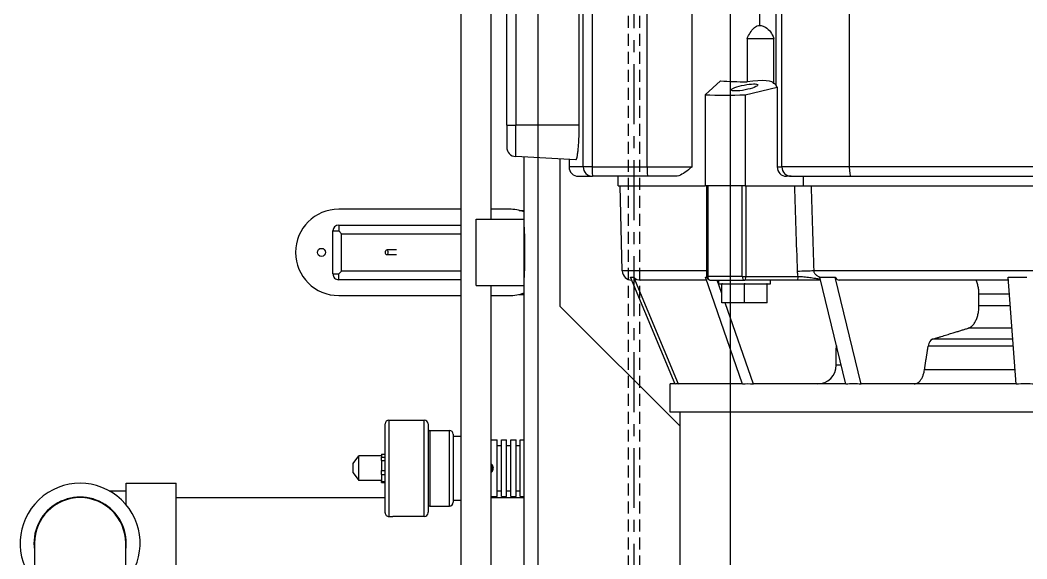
# Model space of a CAD drawing. Header units: inches. Extents: x -883 to 808, y -248 to 1051.
# Drawn here: x -287.95 to -266.97, y 894.71 to 905.94 of the extents above; entities that cross this region are included whole.
import ezdxf

# ---------------------------------------------------------------- set-up
doc = ezdxf.new("R2010")
doc.units = ezdxf.units.IN
doc.header["$MEASUREMENT"] = 0
doc.linetypes.add('CENTER', pattern=[2, 1.25, -0.25, 0.25, -0.25])
doc.linetypes.add('HIDDEN', pattern=[0.375, 0.25, -0.125])
doc.layers.get('0').update_dxf_attribs({"linetype": 'CONTINUOUS'})
doc.layers.add('EQUIPMENT - COMPRESSORS', color=41, linetype='CONTINUOUS')
doc.layers.add('STRUCTUAL', color=8, linetype='CONTINUOUS')

# ---------------------------------------------------------------- blocks, each defined once
blk = doc.blocks.new('A$Cb802d3fd')
for p, q in [((55.718, 33.841), (55.718, 15.928)), ((50.995, 18.706), (50.995, 31.063)), ((52.772, 30.85), (52.772, 18.919)), ((50.602, 30.11), (50.602, 19.659)), ((50.799, 19.689), (50.799, 30.08)), ((55.132, 23.136), (52.901, 22.972)), ((54.338, 23.077), (54.338, 21.303)), ((54.835, 23.114), (54.835, 21.226)), ((55.127, 23.135), (55.127, 19.91)), ((52.964, 22.976), (52.964, 19.451)), ((53.259, 22.998), (53.259, 22.361)), ((53.501, 23.016), (53.501, 22.361)), ((53.966, 23.05), (53.966, 22.137)), ((54.195, 23.067), (54.195, 21.392)), ((53.501, 22.361), (53.259, 22.361)), ((55.132, 19.91), (52.901, 19.368)), ((55.132, 19.91), (55.127, 19.91)), ((44.499, 19.659), (50.602, 19.659)), ((50.602, 19.659), (50.602, 18.256)), ((50.799, 18.452), (50.799, 19.689)), ((55.132, 19.587), (52.901, 19.045)), ((55.127, 19.586), (55.127, 17.662)), ((54.379, 19.388), (54.379, 19.404)), ((54.734, 19.388), (54.379, 19.388)), ((54.734, 19.49), (54.734, 19.388)), ((52.964, 19.061), (52.964, 18.575)), ((50.799, 18.697), (50.995, 18.697)), ((50.995, 18.685), (50.995, 18.706)), ((50.995, 17.491), (50.995, 18.685)), ((52.885, 17.503), (52.885, 18.596)), ((52.964, 18.575), (52.964, 17.482)), ((50.602, 18.256), (44.499, 18.256)), ((50.602, 18.157), (50.602, 18.256)), ((50.799, 18.452), (50.799, 18.35)), ((48.905, 18.139), (44.499, 18.139)), ((48.866, 18.086), (47.924, 18.086)), ((47.924, 17.53), (47.924, 18.086)), ((48.941, 18.157), (48.905, 18.139)), ((48.941, 18.157), (50.602, 18.157)), ((49.101, 17.491), (48.941, 18.157)), ((53.043, 18.017), (52.964, 18.017)), ((53.043, 17.952), (53.043, 18.017)), ((53.043, 17.952), (53.043, 17.941)), ((53.436, 17.952), (53.043, 17.952)), ((53.043, 17.49), (53.043, 17.941)), ((53.436, 17.952), (53.436, 17.479)), ((47.655, 17.796), (44.499, 17.796)), ((55.132, 17.662), (53.436, 17.074)), ((55.132, 17.662), (55.127, 17.662)), ((47.924, 17.53), (48.83, 17.53)), ((49.101, 17.491), (50.995, 17.491)), ((50.995, 17.503), (52.885, 17.503)), ((50.995, 17.491), (50.995, 16.655)), ((50.995, 17.429), (50.995, 16.711)), ((52.885, 17.429), (50.995, 17.429)), ((52.885, 17.429), (52.885, 17.503)), ((52.885, 17.429), (52.885, 16.711)), ((55.132, 17.436), (52.901, 16.663)), ((52.964, 17.242), (52.964, 17.482)), ((53.043, 17.49), (53.043, 17.479)), ((53.043, 17.479), (53.043, 17.469)), ((53.436, 17.479), (53.043, 17.479)), ((53.043, 17.018), (53.043, 17.469)), ((53.436, 17.479), (53.436, 17.007)), ((55.127, 17.435), (55.127, 16.1)), ((52.964, 16.995), (52.964, 17.242)), ((53.242, 17.007), (52.964, 16.91)), ((52.964, 16.769), (52.964, 16.995)), ((53.043, 17.018), (53.043, 17.007)), ((53.043, 16.94), (53.043, 17.007)), ((53.436, 17.007), (53.043, 17.007)), ((48.812, 16.979), (49.101, 16.655)), ((53.043, 16.94), (52.964, 16.94)), ((49.101, 16.655), (50.995, 16.655)), ((50.995, 16.711), (52.885, 16.711)), ((52.885, 16.69), (50.995, 16.69)), ((50.995, 14.845), (50.995, 16.655)), ((52.772, 16.69), (52.772, 14.931)), ((52.885, 16.69), (52.885, 16.711)), ((52.964, 16.685), (52.964, 15.312)), ((50.602, 16.386), (44.499, 16.386)), ((50.602, 15.447), (50.602, 16.386)), ((50.799, 16.047), (50.799, 15.458)), ((55.132, 16.1), (52.901, 15.17)), ((55.132, 16.032), (52.901, 15.102)), ((56.01, 16.134), (53.51, 13.634)), ((56.011, 16.134), (53.511, 13.634)), ((56.011, 16.134), (53.511, 13.634)), ((55.132, 16.1), (55.127, 16.1)), ((55.127, 16.03), (55.127, 15.928)), ((58.955, 16.134), (55.718, 16.134)), ((55.718, 15.928), (55.127, 15.928)), ((50.602, 15.447), (44.499, 15.447)), ((50.602, 14.301), (50.602, 15.447)), ((50.799, 15.458), (50.799, 14.312)), ((52.964, 15.128), (52.964, 15.128)), ((52.772, 14.931), (50.995, 14.884)), ((50.995, 14.845), (50.799, 14.845)), ((44.499, 14.301), (50.602, 14.301)), ((50.602, 14.301), (50.602, 14.116)), ((50.799, 14.018), (50.799, 14.312)), ((50.602, 14.116), (44.499, 14.116)), ((50.602, 14.116), (50.602, 13.822)), ((49.736, 14.034), (30.208, 14.034)), ((49.736, 14.034), (49.736, 12.709)), ((50.453, 13.962), (50.388, 12.709)), ((53.51, 13.634), (50.436, 13.634)), ((53.511, 13.634), (50.436, 13.634)), ((53.511, 13.634), (50.436, 13.634)), ((50.446, 13.822), (50.602, 13.822)), ((51.695, 12.884), (50.397, 12.884)), ((51.695, 12.884), (50.397, 12.884)), ((51.695, 12.884), (50.397, 12.884)), ((51.51, 12.783), (51.51, 12.884)), ((52.386, 12.884), (51.695, 12.884)), ((51.695, 11.884), (51.695, 12.884)), ((53.076, 12.884), (52.386, 12.884)), ((53.076, 12.884), (52.386, 12.884)), ((53.076, 11.884), (53.076, 12.884)), ((70.324, 12.884), (53.076, 12.884)), ((70.324, 12.884), (53.076, 12.884)), ((53.076, 11.884), (53.076, 12.884)), ((70.324, 12.884), (53.076, 12.884)), ((53.26, 12.783), (53.26, 12.884)), ((56.295, 12.804), (56.295, 12.884)), ((57.476, 12.804), (56.295, 12.804)), ((56.413, 12.718), (56.413, 12.804)), ((57.358, 12.718), (57.358, 12.804)), ((57.476, 12.804), (57.476, 12.884)), ((57.498, 12.198), (57.498, 12.884)), ((43.515, 12.709), (49.736, 12.709)), ((50.388, 12.709), (49.736, 12.709)), ((49.736, 12.522), (49.736, 12.709)), ((57.476, 12.718), (56.295, 12.718)), ((56.295, 12.607), (56.295, 12.718)), ((57.476, 12.607), (56.295, 12.607)), ((56.413, 12.521), (56.413, 12.607)), ((57.358, 12.521), (57.358, 12.607)), ((57.476, 12.607), (57.476, 12.718)), ((49.736, 12.522), (43.756, 12.522)), ((49.736, 12.522), (50.191, 12.522)), ((51.485, 12.572), (51.485, 12.198)), ((53.285, 12.198), (53.285, 12.572)), ((57.476, 12.521), (56.295, 12.521)), ((56.295, 12.411), (56.295, 12.521)), ((57.476, 12.411), (56.295, 12.411)), ((56.413, 12.324), (56.413, 12.411)), ((57.358, 12.324), (57.358, 12.411)), ((57.476, 12.411), (57.476, 12.521)), ((51.695, 12.198), (43.687, 12.198)), ((70.324, 12.198), (53.076, 12.198)), ((57.476, 12.324), (56.295, 12.324)), ((56.295, 12.198), (56.295, 12.324)), ((56.875, 12.198), (56.883, 12.204)), ((56.883, 12.204), (56.893, 12.198)), ((57.476, 12.198), (57.476, 12.324)), ((52.386, 11.884), (51.695, 11.884)), ((53.076, 11.884), (52.386, 11.884)), ((53.076, 11.884), (52.386, 11.884)), ((70.324, 11.573), (47.359, 11.573)), ((51.485, 11.573), (51.485, 9.022)), ((51.815, 9.022), (51.815, 11.573)), ((51.995, 9.082), (51.995, 11.573)), ((52.775, 11.573), (52.775, 9.082)), ((52.956, 11.573), (52.956, 9.022)), ((53.285, 9.022), (53.285, 11.573)), ((56.219, 11.407), (56.219, 11.573)), ((57.552, 11.407), (57.552, 11.573)), ((57.673, 11.329), (56.098, 11.329)), ((56.098, 10.922), (56.098, 11.329)), ((56.177, 11.407), (57.594, 11.407)), ((57.673, 10.922), (57.673, 11.329)), ((56.098, 10.922), (56.885, 10.922)), ((56.885, 10.922), (57.673, 10.922)), ((57.889, 10.804), (55.881, 10.804)), ((55.881, 10.147), (55.881, 10.804)), ((55.96, 10.883), (57.801, 10.883)), ((57.811, 10.883), (57.801, 10.883)), ((57.889, 10.804), (57.889, 10.147)), ((52.333, 10.225), (52.333, 10.022)), ((52.438, 10.225), (52.438, 10.022)), ((55.881, 10.068), (55.881, 10.147)), ((55.881, 10.068), (57.889, 10.068)), ((57.889, 10.068), (57.889, 10.147)), ((57.811, 9.989), (55.96, 9.989)), ((56.591, 9.915), (56.591, 9.989)), ((56.591, 9.915), (56.654, 9.915)), ((56.629, 9.915), (56.629, 9.442)), ((56.654, 9.915), (56.654, 9.989)), ((56.722, 9.915), (56.654, 9.915)), ((56.722, 9.915), (56.722, 9.989)), ((56.722, 9.915), (56.929, 9.915)), ((56.929, 9.915), (56.929, 9.989)), ((57.017, 9.915), (56.929, 9.915)), ((57.017, 9.915), (57.017, 9.989)), ((57.017, 9.915), (57.16, 9.915)), ((57.141, 9.915), (57.141, 9.442)), ((57.16, 9.915), (57.16, 9.989)), ((57.18, 9.915), (57.16, 9.915)), ((57.18, 9.915), (57.18, 9.989)), ((57.498, 5.634), (57.498, 9.989)), ((57.141, 9.442), (56.629, 9.442)), ((56.787, 9.324), (56.629, 9.442)), ((56.984, 9.324), (57.141, 9.442)), ((56.984, 9.324), (56.787, 9.324)), ((51.815, 9.022), (51.935, 9.022)), ((51.935, 9.022), (51.995, 9.082)), ((51.935, 8.902), (51.935, 9.022)), ((52.775, 9.082), (51.995, 9.082)), ((52.835, 9.022), (52.775, 9.082)), ((52.835, 8.902), (52.835, 9.022)), ((52.956, 9.022), (52.835, 9.022)), ((52.835, 8.902), (51.935, 8.902)), ((59.698, 5.634), (57.198, 5.634)), ((57.198, 4.595), (57.198, 5.634)), ((57.649, 4.595), (57.198, 4.595)), ((57.354, 4.239), (57.354, 4.595)), ((63.448, 4.584), (58.448, 4.584)), ((58.448, 2.684), (63.448, 2.684))]:
    blk.add_line(p, q)
blk.add_circle((52.385, 8.662), 0.0844)
for centre, radius, start, end in [((54.379, 19.584), 0.197, 256.3895, 270), ((54.734, 18.994), 0.394, 0, 90), ((52.885, 16.769), 0.0787, 270, 0), ((52.767, 15.128), 0.197, 271.5, 0), ((50.602, 14.018), 0.197, 270, 0), ((52.385, 12.572), 0.9, 159.6825, 180), ((52.385, 12.932), 0.0844, 205.4481, 214.261), ((52.385, 12.932), 0.0844, 325.739, 334.5543), ((52.385, 12.572), 0.9, 0, 20.3175), ((50.191, 12.719), 0.197, 270, 357), ((56.885, 12.147), 0.0791, 40.6411, 139.3589), ((56.177, 11.329), 0.0787, 90, 180), ((57.594, 11.329), 0.0787, 0, 90), ((56.059, 10.922), 0.0394, 270, 0), ((57.712, 10.922), 0.0394, 180, 270), ((55.96, 10.804), 0.0787, 90, 180), ((57.811, 10.804), 0.0787, 0, 90), ((55.96, 10.068), 0.0787, 180, 270), ((57.811, 10.068), 0.0787, 270, 0), ((52.385, 9.022), 0.9, 180, 0), ((51.935, 9.022), 0.12, 180, 270), ((52.835, 9.022), 0.12, 270, 0), ((58.448, 3.634), 1.25, 49.4642, 310.5358), ((58.448, 3.634), 0.961, 81.3226, 278.6774), ((58.448, 3.634), 0.95, 90, 270)]:
    blk.add_arc(centre, radius, start, end)
for centre, major_axis, ratio, start_param, end_param in [((76.289, 24.884), (-21.148, -1.879), 0.414112, 6.224437, 6.268397), ((54.389, 21.412), (-0.197, 0), 0.573842, 0.174515, 1.308956), ((76.289, 24.884), (-21.079, -5.767), 0.325109, 6.172488, 6.216448), ((50.602, 19.689), (0.197, 0), 0.147461, 4.712389, 6.283185), ((52.767, 19.451), (-0.197, 0), 0.57369, 2.31949, 3.141597), ((52.782, 18.683), (0.013, -0.393), 0.008617, 4.069327, 4.97405), ((52.885, 18.575), (0.0787, 0), 0.258819, 0, 1.570796), ((50.602, 18.452), (0.197, 0), 0.996195, 4.712389, 6.283185), ((50.602, 18.35), (-0.197, 0), 0.980827, 1.570796, 3.141593), ((49.016, 17.298), (0.154, -0.787), 0.182676, 3.110932, 4.378453), ((49.148, 16.962), (0.232, -1.18), 0.182676, 3.193022, 3.418789), ((76.289, 24.884), (-21.096, -7.718), 0.215439, 6.182553, 6.226512), ((46.141, 24.884), (1.969, -10.033), 0.182676, 0.628236, 0.712828), ((46.141, 24.884), (2.17, -11.056), 0.182676, 0.696155, 0.802967), ((52.885, 17.482), (0.0787, 0), 0.258819, 0, 1.570796), ((52.885, 17.482), (0.0787, 0), 0.673885, 4.712389, 6.283185), ((52.885, 16.769), (0.0787, 0), 0.738836, 4.712389, 6.283185), ((76.289, 24.884), (-21.155, -8.858), 0.062574, 6.235009, 6.278969), ((50.602, 15.458), (0.197, 0), 0.052336, 4.712389, 6.283185), ((52.767, 15.312), (-0.197, 0), 0.985003, 2.319805, 3.141913), ((50.602, 14.312), (0.197, 0), 0.052336, 4.712389, 6.283185), ((50.602, 14.312), (0.197, 0), 0.991678, 4.712389, 6.283185)]:
    blk.add_ellipse(centre, major_axis=major_axis, ratio=ratio, start_param=start_param, end_param=end_param)
for centre, major_axis, ratio in [((48.947, 17.479), (0.054, -0.275), 0.182676), ((52.385, 10.022), (-0.0527, 0), 0.5)]:
    blk.add_ellipse(centre, major_axis=major_axis, ratio=ratio)
for points, knots in [([(52.901, 22.972), (52.904, 23.038), (52.905, 23.104), (52.905, 23.166), (52.905, 23.227), (52.904, 23.293), (52.901, 23.359)], [-0.4760377, -0.4760377, -0.4760377, -0.4760377, 0, 0, 0, 0.4760377, 0.4760377, 0.4760377, 0.4760377]), ([(53.259, 22.361), (53.23, 22.361), (53.198, 22.359), (53.136, 22.352), (53.106, 22.347), (53.052, 22.334), (53.023, 22.325), (52.986, 22.311), (52.974, 22.306), (52.964, 22.301)], [3.5556145, 3.5556145, 3.5556145, 3.5556145, 3.7776996, 3.7776996, 3.9997848, 3.9997848, 4.2219698, 4.2219698, 4.317927, 4.317927, 4.317927, 4.317927]), ([(53.966, 22.137), (53.965, 22.139), (53.965, 22.141), (53.958, 22.161), (53.948, 22.178), (53.926, 22.209), (53.911, 22.225), (53.876, 22.256), (53.855, 22.27), (53.814, 22.293), (53.79, 22.305), (53.737, 22.325), (53.709, 22.334), (53.655, 22.347), (53.624, 22.352), (53.562, 22.359), (53.53, 22.361), (53.501, 22.361)], [1.97603, 1.97603, 1.97603, 1.97603, 2.000122, 2.000122, 2.222487, 2.222487, 2.444781, 2.444781, 2.667074, 2.667074, 2.889259, 2.889259, 3.111444, 3.111444, 3.333529, 3.333529, 3.555614, 3.555614, 3.555614, 3.555614]), ([(55.127, 21.008), (55.127, 21.022), (55.125, 21.037), (55.115, 21.067), (55.107, 21.082), (55.088, 21.107), (55.076, 21.121), (55.046, 21.146), (55.029, 21.158), (54.995, 21.178), (54.974, 21.188), (54.93, 21.204), (54.907, 21.211), (54.869, 21.22), (54.853, 21.224), (54.835, 21.226)], [1.481239, 1.481239, 1.481239, 1.481239, 1.666457, 1.666457, 1.851675, 1.851675, 2.036858, 2.036858, 2.222042, 2.222042, 2.407178, 2.407178, 2.592315, 2.592315, 2.717191, 2.717191, 2.717191, 2.717191]), ([(52.901, 19.048), (52.904, 19.103), (52.905, 19.157), (52.905, 19.208), (52.905, 19.259), (52.904, 19.313), (52.901, 19.368)], [-0.4677562, -0.4677562, -0.4677562, -0.4677562, 0, 0, 0, 0.4760377, 0.4760377, 0.4760377, 0.4760377]), ([(52.772, 18.919), (52.78, 18.92), (52.788, 18.921), (52.796, 18.924), (52.803, 18.927), (52.81, 18.93), (52.816, 18.934), (52.817, 18.934), (52.817, 18.935), (52.818, 18.935), (52.824, 18.939), (52.831, 18.944), (52.837, 18.95), (52.837, 18.95), (52.837, 18.95), (52.837, 18.951), (52.843, 18.956), (52.848, 18.961), (52.853, 18.967), (52.854, 18.969), (52.856, 18.97), (52.857, 18.972), (52.864, 18.98), (52.87, 18.989), (52.875, 18.998), (52.877, 19.001), (52.878, 19.003), (52.88, 19.006), (52.884, 19.013), (52.888, 19.02), (52.892, 19.028), (52.895, 19.035), (52.898, 19.041), (52.901, 19.048)], [0, 0, 0, 0, 0.000614892, 0.000614892, 0.000614892, 0.00119632, 0.00119632, 0.00119632, 0.001229783, 0.001229783, 0.001229783, 0.001844675, 0.001844675, 0.001844675, 0.001875251, 0.001875251, 0.001875251, 0.002459567, 0.002459567, 0.002459567, 0.002626507, 0.002626507, 0.002626507, 0.003447156, 0.003447156, 0.003447156, 0.00368935, 0.00368935, 0.00368935, 0.004330144, 0.004330144, 0.004330144, 0.004919133, 0.004919133, 0.004919133, 0.004919133]), ([(52.885, 18.596), (52.887, 18.635), (52.89, 18.676), (52.895, 18.736), (52.897, 18.757), (52.901, 18.797), (52.903, 18.817), (52.911, 18.876), (52.918, 18.915), (52.93, 18.987), (52.935, 19.021), (52.94, 19.055)], [0, 0, 0, 0, 0.00308081, 0.00308081, 0.00462121, 0.00462121, 0.00616161, 0.00616161, 0.00924242, 0.00924242, 0.01196701, 0.01196701, 0.01196701, 0.01196701]), ([(52.901, 19.048), (52.901, 19.048), (52.901, 19.047), (52.901, 19.046), (52.901, 19.046), (52.901, 19.045)], [-0.00894919, -0.00894919, -0.00894919, -0.00894919, -0.004475459, -0.004475459, -0.000001644, -0.000001644, -0.000001644, -0.000001644]), ([(47.655, 17.796), (47.656, 17.812), (47.659, 17.829), (47.669, 17.868), (47.679, 17.891), (47.717, 17.955), (47.753, 17.99), (47.829, 18.044), (47.875, 18.067), (47.924, 18.086)], [6.364902, 6.364902, 6.364902, 6.364902, 6.537883, 6.537883, 6.806022, 6.806022, 7.3423, 7.3423, 7.895633, 7.895633, 7.895633, 7.895633]), ([(47.924, 17.53), (47.903, 17.54), (47.883, 17.551), (47.823, 17.584), (47.786, 17.607), (47.728, 17.653), (47.702, 17.677), (47.665, 17.729), (47.654, 17.758), (47.654, 17.789), (47.654, 17.793), (47.655, 17.796)], [-11.428079, -11.428079, -11.428079, -11.428079, -11.244307, -11.244307, -10.874161, -10.874161, -10.574671, -10.574671, -10.275181, -10.275181, -10.237835, -10.237835, -10.237835, -10.237835]), ([(50.602, 16.386), (50.602, 16.385), (50.602, 16.385), (50.683, 16.285), (50.759, 16.194), (50.795, 16.087), (50.799, 16.066), (50.799, 16.047)], [-0.002354, -0.002354, -0.002354, -0.002354, 0, 0, 1.557231, 1.557231, 1.976867, 1.976867, 1.976867, 1.976867]), ([(52.901, 15.102), (52.904, 15.115), (52.905, 15.127), (52.905, 15.137), (52.905, 15.148), (52.904, 15.16), (52.901, 15.17)], [-0.4760377, -0.4760377, -0.4760377, -0.4760377, 0, 0, 0, 0.4760377, 0.4760377, 0.4760377, 0.4760377]), ([(50.453, 13.962), (50.453, 13.966), (50.449, 13.97), (50.432, 13.979), (50.418, 13.983), (50.381, 13.992), (50.359, 13.996), (50.306, 14.004), (50.276, 14.008), (50.212, 14.014), (50.176, 14.017), (50.098, 14.023), (50.056, 14.026), (49.967, 14.03), (49.921, 14.031), (49.828, 14.033), (49.781, 14.034), (49.736, 14.034)], [8.250038, 8.250038, 8.250038, 8.250038, 8.595803, 8.595803, 8.941568, 8.941568, 9.287333, 9.287333, 9.633098, 9.633098, 9.978062, 9.978062, 10.323027, 10.323027, 10.667991, 10.667991, 11.012955, 11.012955, 11.012955, 11.012955]), ([(51.86, 12.884), (51.86, 12.884), (51.873, 12.885), (51.927, 12.887), (51.967, 12.889), (52.061, 12.892), (52.12, 12.893), (52.249, 12.895), (52.319, 12.896), (52.385, 12.896)], [6.028566, 6.028566, 6.028566, 6.028566, 6.530946, 6.530946, 7.033327, 7.033327, 7.535707, 7.535707, 8.038088, 8.038088, 8.038088, 8.038088]), ([(51.861, 12.884), (51.861, 12.884), (51.874, 12.885), (51.928, 12.887), (51.968, 12.889), (52.061, 12.892), (52.12, 12.893), (52.25, 12.895), (52.32, 12.896), (52.386, 12.896)], [6.028566, 6.028566, 6.028566, 6.028566, 6.530946, 6.530946, 7.033327, 7.033327, 7.535707, 7.535707, 8.038088, 8.038088, 8.038088, 8.038088]), ([(51.861, 12.884), (51.861, 12.884), (51.874, 12.885), (51.928, 12.887), (51.968, 12.889), (52.061, 12.892), (52.12, 12.893), (52.25, 12.895), (52.32, 12.896), (52.386, 12.896)], [6.028566, 6.028566, 6.028566, 6.028566, 6.530946, 6.530946, 7.033327, 7.033327, 7.535707, 7.535707, 8.038088, 8.038088, 8.038088, 8.038088]), ([(52.385, 12.896), (52.451, 12.896), (52.522, 12.895), (52.651, 12.893), (52.71, 12.892), (52.803, 12.889), (52.844, 12.887), (52.897, 12.885), (52.91, 12.884), (52.91, 12.884)], [0, 0, 0, 0, 0.502381, 0.502381, 1.004761, 1.004761, 1.507141, 1.507141, 2.009522, 2.009522, 2.009522, 2.009522]), ([(52.386, 12.896), (52.452, 12.896), (52.522, 12.895), (52.651, 12.893), (52.71, 12.892), (52.804, 12.889), (52.844, 12.887), (52.898, 12.885), (52.911, 12.884), (52.911, 12.884)], [0, 0, 0, 0, 0.502381, 0.502381, 1.004761, 1.004761, 1.507141, 1.507141, 2.009522, 2.009522, 2.009522, 2.009522]), ([(52.386, 12.896), (52.452, 12.896), (52.522, 12.895), (52.651, 12.893), (52.71, 12.892), (52.804, 12.889), (52.844, 12.887), (52.898, 12.885), (52.911, 12.884), (52.911, 12.884)], [0, 0, 0, 0, 0.502381, 0.502381, 1.004761, 1.004761, 1.507141, 1.507141, 2.009522, 2.009522, 2.009522, 2.009522]), ([(56.971, 12.198), (56.957, 12.22), (56.907, 12.255), (56.833, 12.239), (56.806, 12.208), (56.8, 12.198)], [0.9165982, 0.9165982, 0.9165982, 0.9165982, 1.1134025, 1.336083, 1.4212546, 1.4212546, 1.4212546, 1.4212546])]:
    blk.add_open_spline(points, degree=3, knots=knots)
for points, weights in [([(54.195, 21.392), (54.067, 21.807), (53.966, 22.137)], [1.84337425828, 2.07102905973, 2.29689152497]), ([(54.835, 21.226), (54.584, 21.265), (54.338, 21.303)], [1.00056701617, 1.00096007088, 1.00125081733])]:
    blk.add_rational_spline(points, weights, degree=2)
for points in [[(50.995, 18.863), (51.588, 18.882), (52.18, 18.9), (52.772, 18.919)], [(52.782, 18.581), (52.187, 18.562), (51.591, 18.543), (50.995, 18.524)], [(52.885, 18.596), (52.852, 18.587), (52.818, 18.583), (52.782, 18.581)], [(52.901, 16.663), (52.902, 16.673), (52.902, 16.682), (52.903, 16.692)]]:
    blk.add_open_spline(points, degree=3)

msp = doc.modelspace()

# ---------------------------------------------------------------- linework, layer by layer
at = {"layer": 'STRUCTUAL', "linetype": 'CENTER'}
msp.add_line((-275.15719, 1001.02025), (-275.15719, 797.91784), dxfattribs=at)
at = {"layer": 'STRUCTUAL', "linetype": 'HIDDEN'}
for p, q in [((-275.27469, 1000.90275), (-275.27469, 797.91784)), ((-275.03969, 1000.90275), (-275.03969, 797.91784))]:
    msp.add_line(p, q, dxfattribs=at)
at = {"layer": 'STRUCTUAL'}
for p, q in [((-277.16219, 999.01525), (-277.16219, 800.30034)), ((-273.15219, 999.01525), (-273.15219, 800.30034))]:
    msp.add_line(p, q, dxfattribs=at)

# ---------------------------------------------------------------- block references
at = {"layer": 'EQUIPMENT - COMPRESSORS', "rotation": 270}
msp.add_blockref('A$Cb802d3fd', (-290.33007, 953.48357), dxfattribs=at)

doc.saveas('drawing.dxf')
